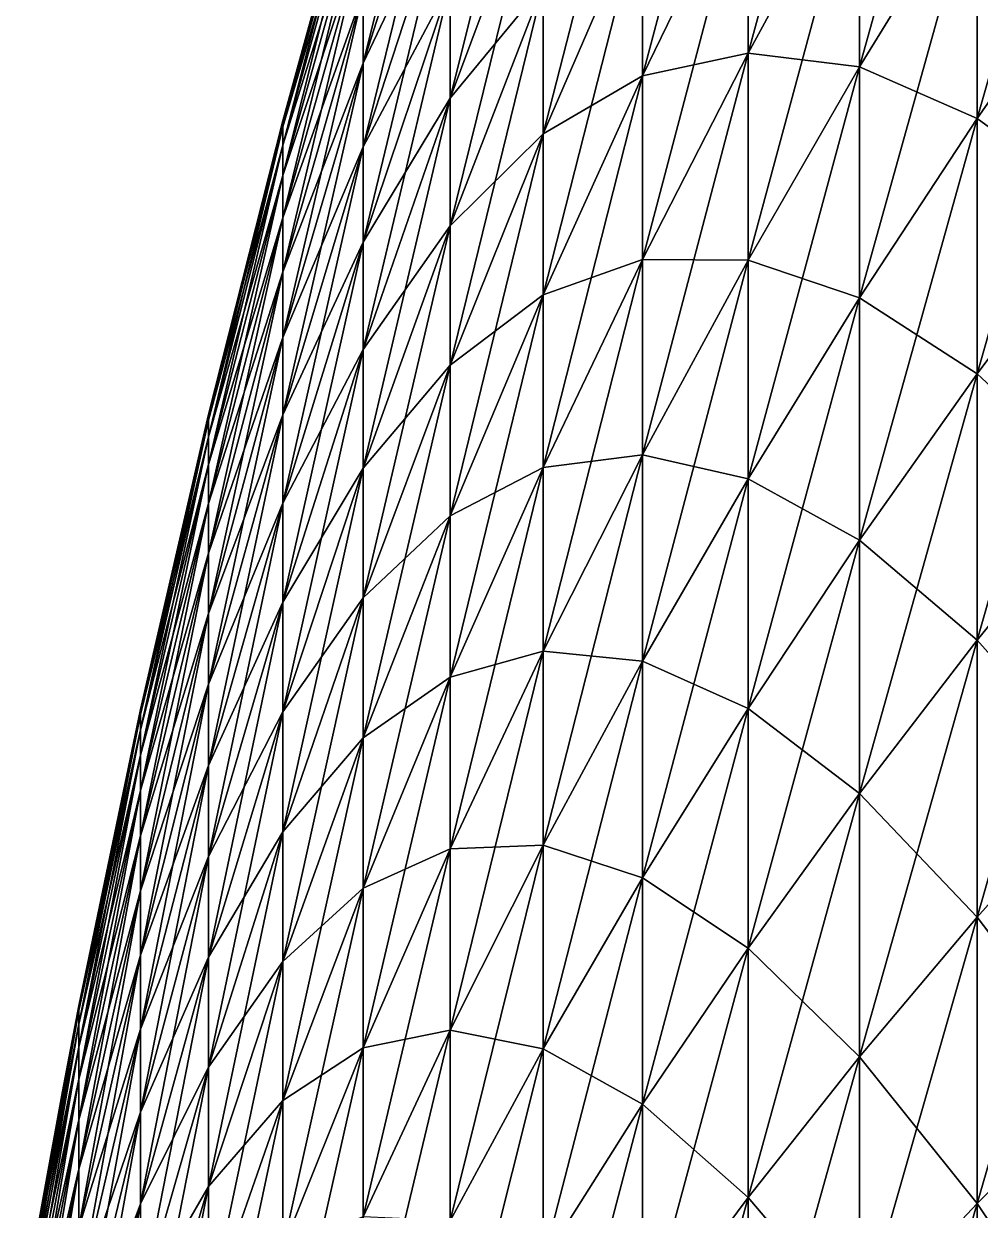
# Model space of a CAD drawing. Header units: inches. Extents: x 0 to 100, y -254 to 254.
# Drawn here: x 5.51 to 30.81, y 66.21 to 97.59 of the extents above; entities that cross this region are included whole.
import ezdxf

# ---------------------------------------------------------------- set-up
doc = ezdxf.new("R2010")
doc.units = ezdxf.units.IN
doc.header["$LTSCALE"] = 125.488919
doc.header["$MEASUREMENT"] = 0
doc.layers.add('1', color=7, linetype='CONTINUOUS')
doc.layers.add('3', color=7, linetype='CONTINUOUS')

msp = doc.modelspace()

# ---------------------------------------------------------------- linework, layer by layer
at = {"layer": '1', "linetype": 'CONTINUOUS'}
for points in [[(14.493, 96.543, -35.139), (14.493, 98.422, -29.466), (16.791, 103.751, -37.762), (14.493, 96.543, -35.139)], [(16.791, 101.38, -43.731), (14.493, 96.543, -35.139), (16.791, 103.751, -37.762), (16.791, 101.38, -43.731)], [(12.361, 95.02), (14.493, 102.738), (14.493, 102.565, -5.974), (12.361, 95.02)], [(12.361, 94.859, -5.525), (12.361, 95.02), (14.493, 102.565, -5.974), (12.361, 94.859, -5.525)], [(14.493, 102.044, -11.927), (12.361, 94.859, -5.525), (14.493, 102.565, -5.974), (14.493, 102.044, -11.927)], [(12.361, 94.377, -11.031), (12.361, 94.859, -5.525), (14.493, 102.044, -11.927), (12.361, 94.377, -11.031)], [(14.493, 101.178, -17.84), (12.361, 94.377, -11.031), (14.493, 102.044, -11.927), (14.493, 101.178, -17.84)], [(16.791, 95.617, -55.205), (16.791, 98.665, -49.552), (19.254, 102.216, -59.015), (16.791, 95.617, -55.205)], [(19.254, 98.612, -64.858), (16.791, 95.617, -55.205), (19.254, 102.216, -59.015), (19.254, 98.612, -64.858)], [(24.67, 96.814, -91.339), (24.67, 101.961, -85.555), (27.62, 102.229, -96.448), (24.67, 96.814, -91.339)], [(27.62, 96.448, -102.229), (24.67, 96.814, -91.339), (27.62, 102.229, -96.448), (27.62, 96.448, -102.229)], [(27.62, 96.448, -102.229), (27.62, 102.229, -96.448), (30.73, 101.512, -107.596), (27.62, 96.448, -102.229)], [(21.88, 96.211, -80.73), (21.88, 100.742, -75), (24.67, 101.961, -85.555), (21.88, 96.211, -80.73)], [(24.67, 96.814, -91.339), (21.88, 96.211, -80.73), (24.67, 101.961, -85.555), (24.67, 96.814, -91.339)], [(14.493, 94.336, -40.693), (14.493, 96.543, -35.139), (16.791, 101.38, -43.731), (14.493, 94.336, -40.693)], [(16.791, 98.665, -49.552), (14.493, 94.336, -40.693), (16.791, 101.38, -43.731), (16.791, 98.665, -49.552)], [(30.73, 95.084, -113.316), (27.62, 96.448, -102.229), (30.73, 101.512, -107.596), (30.73, 95.084, -113.316)], [(30.73, 95.084, -113.316), (30.73, 101.512, -107.596), (33.998, 99.783, -118.917), (30.73, 95.084, -113.316)], [(12.361, 93.576, -16.5), (12.361, 94.377, -11.031), (14.493, 101.178, -17.84), (12.361, 93.576, -16.5)], [(14.493, 99.969, -23.693), (12.361, 93.576, -16.5), (14.493, 101.178, -17.84), (14.493, 99.969, -23.693)], [(19.254, 94.674, -70.482), (19.254, 98.612, -64.858), (21.88, 100.742, -75), (19.254, 94.674, -70.482)], [(21.88, 96.211, -80.73), (19.254, 94.674, -70.482), (21.88, 100.742, -75), (21.88, 96.211, -80.73)], [(12.361, 92.458, -21.913), (12.361, 93.576, -16.5), (14.493, 99.969, -23.693), (12.361, 92.458, -21.913)], [(14.493, 98.422, -29.466), (12.361, 92.458, -21.913), (14.493, 99.969, -23.693), (14.493, 98.422, -29.466)], [(33.998, 92.7, -124.517), (30.73, 95.084, -113.316), (33.998, 99.783, -118.917), (33.998, 92.7, -124.517)], [(14.493, 91.81, -46.109), (14.493, 94.336, -40.693), (16.791, 98.665, -49.552), (14.493, 91.81, -46.109)], [(16.791, 95.617, -55.205), (14.493, 91.81, -46.109), (16.791, 98.665, -49.552), (16.791, 95.617, -55.205)], [(16.791, 92.246, -60.671), (16.791, 95.617, -55.205), (19.254, 98.612, -64.858), (16.791, 92.246, -60.671)], [(19.254, 94.674, -70.482), (16.791, 92.246, -60.671), (19.254, 98.612, -64.858), (19.254, 94.674, -70.482)], [(12.361, 91.028, -27.252), (12.361, 92.458, -21.913), (14.493, 98.422, -29.466), (12.361, 91.028, -27.252)], [(14.493, 96.543, -35.139), (12.361, 91.028, -27.252), (14.493, 98.422, -29.466), (14.493, 96.543, -35.139)], [(21.88, 91.354, -86.188), (21.88, 96.211, -80.73), (24.67, 96.814, -91.339), (21.88, 91.354, -86.188)], [(24.67, 91.339, -96.814), (21.88, 91.354, -86.188), (24.67, 96.814, -91.339), (24.67, 91.339, -96.814)], [(24.67, 91.339, -96.814), (24.67, 96.814, -91.339), (27.62, 96.448, -102.229), (24.67, 91.339, -96.814)], [(12.361, 89.289, -32.499), (12.361, 91.028, -27.252), (14.493, 96.543, -35.139), (12.361, 89.289, -32.499)], [(14.493, 94.336, -40.693), (12.361, 89.289, -32.499), (14.493, 96.543, -35.139), (14.493, 94.336, -40.693)], [(27.62, 90.341, -107.664), (24.67, 91.339, -96.814), (27.62, 96.448, -102.229), (27.62, 90.341, -107.664)], [(27.62, 90.341, -107.664), (27.62, 96.448, -102.229), (30.73, 95.084, -113.316), (27.62, 90.341, -107.664)], [(19.254, 90.416, -75.868), (19.254, 94.674, -70.482), (21.88, 96.211, -80.73), (19.254, 90.416, -75.868)], [(21.88, 91.354, -86.188), (19.254, 90.416, -75.868), (21.88, 96.211, -80.73), (21.88, 91.354, -86.188)], [(14.493, 88.974, -51.369), (14.493, 91.81, -46.109), (16.791, 95.617, -55.205), (14.493, 88.974, -51.369)], [(16.791, 92.246, -60.671), (14.493, 88.974, -51.369), (16.791, 95.617, -55.205), (16.791, 92.246, -60.671)], [(30.73, 88.334, -118.653), (27.62, 90.341, -107.664), (30.73, 95.084, -113.316), (30.73, 88.334, -118.653)], [(30.73, 88.334, -118.653), (30.73, 95.084, -113.316), (33.998, 92.7, -124.517), (30.73, 88.334, -118.653)], [(10.396, 87.257), (12.361, 95.02), (12.361, 94.859, -5.525), (10.396, 87.257)], [(10.396, 87.109, -5.074), (10.396, 87.257), (12.361, 94.859, -5.525), (10.396, 87.109, -5.074)], [(12.361, 94.377, -11.031), (10.396, 87.109, -5.074), (12.361, 94.859, -5.525), (12.361, 94.377, -11.031)], [(16.791, 88.562, -65.932), (16.791, 92.246, -60.671), (19.254, 94.674, -70.482), (16.791, 88.562, -65.932)], [(19.254, 90.416, -75.868), (16.791, 88.562, -65.932), (19.254, 94.674, -70.482), (19.254, 90.416, -75.868)], [(10.396, 86.667, -10.13), (10.396, 87.109, -5.074), (12.361, 94.377, -11.031), (10.396, 86.667, -10.13)], [(12.361, 93.576, -16.5), (10.396, 86.667, -10.13), (12.361, 94.377, -11.031), (12.361, 93.576, -16.5)], [(12.361, 87.249, -37.635), (12.361, 89.289, -32.499), (14.493, 94.336, -40.693), (12.361, 87.249, -37.635)], [(14.493, 91.81, -46.109), (12.361, 87.249, -37.635), (14.493, 94.336, -40.693), (14.493, 91.81, -46.109)], [(10.396, 85.931, -15.152), (10.396, 86.667, -10.13), (12.361, 93.576, -16.5), (10.396, 85.931, -15.152)], [(12.361, 92.458, -21.913), (10.396, 85.931, -15.152), (12.361, 93.576, -16.5), (12.361, 92.458, -21.913)], [(33.998, 85.303, -129.697), (30.73, 88.334, -118.653), (33.998, 92.7, -124.517), (33.998, 85.303, -129.697)], [(10.396, 84.905, -20.123), (10.396, 85.931, -15.152), (12.361, 92.458, -21.913), (10.396, 84.905, -20.123)], [(12.361, 91.028, -27.252), (10.396, 84.905, -20.123), (12.361, 92.458, -21.913), (12.361, 91.028, -27.252)], [(14.493, 85.837, -56.456), (14.493, 88.974, -51.369), (16.791, 92.246, -60.671), (14.493, 85.837, -56.456)], [(16.791, 88.562, -65.932), (14.493, 85.837, -56.456), (16.791, 92.246, -60.671), (16.791, 88.562, -65.932)], [(12.361, 84.913, -42.645), (12.361, 87.249, -37.635), (14.493, 91.81, -46.109), (12.361, 84.913, -42.645)], [(14.493, 88.974, -51.369), (12.361, 84.913, -42.645), (14.493, 91.81, -46.109), (14.493, 88.974, -51.369)], [(19.254, 85.851, -80.996), (19.254, 90.416, -75.868), (21.88, 91.354, -86.188), (19.254, 85.851, -80.996)], [(21.88, 86.188, -91.354), (19.254, 85.851, -80.996), (21.88, 91.354, -86.188), (21.88, 86.188, -91.354)], [(21.88, 86.188, -91.354), (21.88, 91.354, -86.188), (24.67, 91.339, -96.814), (21.88, 86.188, -91.354)], [(24.67, 85.555, -101.961), (21.88, 86.188, -91.354), (24.67, 91.339, -96.814), (24.67, 85.555, -101.961)], [(24.67, 85.555, -101.961), (24.67, 91.339, -96.814), (27.62, 90.341, -107.664), (24.67, 85.555, -101.961)], [(10.396, 83.591, -25.025), (10.396, 84.905, -20.123), (12.361, 91.028, -27.252), (10.396, 83.591, -25.025)], [(12.361, 89.289, -32.499), (10.396, 83.591, -25.025), (12.361, 91.028, -27.252), (12.361, 89.289, -32.499)], [(16.791, 84.579, -70.97), (16.791, 88.562, -65.932), (19.254, 90.416, -75.868), (16.791, 84.579, -70.97)], [(19.254, 85.851, -80.996), (16.791, 84.579, -70.97), (19.254, 90.416, -75.868), (19.254, 85.851, -80.996)], [(27.62, 83.928, -112.734), (24.67, 85.555, -101.961), (27.62, 90.341, -107.664), (27.62, 83.928, -112.734)], [(27.62, 83.928, -112.734), (27.62, 90.341, -107.664), (30.73, 88.334, -118.653), (27.62, 83.928, -112.734)], [(10.396, 81.994, -29.844), (10.396, 83.591, -25.025), (12.361, 89.289, -32.499), (10.396, 81.994, -29.844)], [(12.361, 87.249, -37.635), (10.396, 81.994, -29.844), (12.361, 89.289, -32.499), (12.361, 87.249, -37.635)], [(12.361, 82.289, -47.51), (12.361, 84.913, -42.645), (14.493, 88.974, -51.369), (12.361, 82.289, -47.51)], [(14.493, 85.837, -56.456), (12.361, 82.289, -47.51), (14.493, 88.974, -51.369), (14.493, 85.837, -56.456)], [(14.493, 82.409, -61.351), (14.493, 85.837, -56.456), (16.791, 88.562, -65.932), (14.493, 82.409, -61.351)], [(16.791, 84.579, -70.97), (14.493, 82.409, -61.351), (16.791, 88.562, -65.932), (16.791, 84.579, -70.97)], [(30.73, 81.286, -123.589), (27.62, 83.928, -112.734), (30.73, 88.334, -118.653), (30.73, 81.286, -123.589)], [(30.73, 81.286, -123.589), (30.73, 88.334, -118.653), (33.998, 85.303, -129.697), (30.73, 81.286, -123.589)], [(8.598, 79.453), (10.396, 87.257), (10.396, 87.109, -5.074), (8.598, 79.453)], [(10.396, 80.12, -34.561), (10.396, 81.994, -29.844), (12.361, 87.249, -37.635), (10.396, 80.12, -34.561)], [(12.361, 84.913, -42.645), (10.396, 80.12, -34.561), (12.361, 87.249, -37.635), (12.361, 84.913, -42.645)], [(8.598, 79.319, -4.62), (8.598, 79.453), (10.396, 87.109, -5.074), (8.598, 79.319, -4.62)], [(10.396, 86.667, -10.13), (8.598, 79.319, -4.62), (10.396, 87.109, -5.074), (10.396, 86.667, -10.13)], [(8.598, 78.916, -9.224), (8.598, 79.319, -4.62), (10.396, 86.667, -10.13), (8.598, 78.916, -9.224)], [(10.396, 85.931, -15.152), (8.598, 78.916, -9.224), (10.396, 86.667, -10.13), (10.396, 85.931, -15.152)], [(19.254, 80.996, -85.851), (19.254, 85.851, -80.996), (21.88, 86.188, -91.354), (19.254, 80.996, -85.851)], [(21.88, 80.73, -96.211), (19.254, 80.996, -85.851), (21.88, 86.188, -91.354), (21.88, 80.73, -96.211)], [(21.88, 80.73, -96.211), (21.88, 86.188, -91.354), (24.67, 85.555, -101.961), (21.88, 80.73, -96.211)], [(8.598, 78.246, -13.797), (8.598, 78.916, -9.224), (10.396, 85.931, -15.152), (8.598, 78.246, -13.797)], [(10.396, 84.905, -20.123), (8.598, 78.246, -13.797), (10.396, 85.931, -15.152), (10.396, 84.905, -20.123)], [(12.361, 79.388, -52.214), (12.361, 82.289, -47.51), (14.493, 85.837, -56.456), (12.361, 79.388, -52.214)], [(14.493, 82.409, -61.351), (12.361, 79.388, -52.214), (14.493, 85.837, -56.456), (14.493, 82.409, -61.351)], [(16.791, 80.309, -75.768), (16.791, 84.579, -70.97), (19.254, 85.851, -80.996), (16.791, 80.309, -75.768)], [(19.254, 80.996, -85.851), (16.791, 80.309, -75.768), (19.254, 85.851, -80.996), (19.254, 80.996, -85.851)], [(24.67, 79.482, -106.763), (21.88, 80.73, -96.211), (24.67, 85.555, -101.961), (24.67, 79.482, -106.763)], [(24.67, 79.482, -106.763), (24.67, 85.555, -101.961), (27.62, 83.928, -112.734), (24.67, 79.482, -106.763)], [(33.998, 77.617, -134.437), (30.73, 81.286, -123.589), (33.998, 85.303, -129.697), (33.998, 77.617, -134.437)], [(8.598, 77.311, -18.323), (8.598, 78.246, -13.797), (10.396, 84.905, -20.123), (8.598, 77.311, -18.323)], [(10.396, 83.591, -25.025), (8.598, 77.311, -18.323), (10.396, 84.905, -20.123), (10.396, 83.591, -25.025)], [(10.396, 77.975, -39.161), (10.396, 80.12, -34.561), (12.361, 84.913, -42.645), (10.396, 77.975, -39.161)], [(12.361, 82.289, -47.51), (10.396, 77.975, -39.161), (12.361, 84.913, -42.645), (12.361, 82.289, -47.51)], [(14.493, 78.702, -66.039), (14.493, 82.409, -61.351), (16.791, 84.579, -70.97), (14.493, 78.702, -66.039)], [(16.791, 80.309, -75.768), (14.493, 78.702, -66.039), (16.791, 84.579, -70.97), (16.791, 80.309, -75.768)], [(27.62, 77.231, -117.424), (24.67, 79.482, -106.763), (27.62, 83.928, -112.734), (27.62, 77.231, -117.424)], [(27.62, 77.231, -117.424), (27.62, 83.928, -112.734), (30.73, 81.286, -123.589), (27.62, 77.231, -117.424)], [(8.598, 76.115, -22.787), (8.598, 77.311, -18.323), (10.396, 83.591, -25.025), (8.598, 76.115, -22.787)], [(10.396, 81.994, -29.844), (8.598, 76.115, -22.787), (10.396, 83.591, -25.025), (10.396, 81.994, -29.844)], [(10.396, 75.566, -43.628), (10.396, 77.975, -39.161), (12.361, 82.289, -47.51), (10.396, 75.566, -43.628)], [(12.361, 79.388, -52.214), (10.396, 75.566, -43.628), (12.361, 82.289, -47.51), (12.361, 79.388, -52.214)], [(12.361, 76.217, -56.742), (12.361, 79.388, -52.214), (14.493, 82.409, -61.351), (12.361, 76.217, -56.742)], [(14.493, 78.702, -66.039), (12.361, 76.217, -56.742), (14.493, 82.409, -61.351), (14.493, 78.702, -66.039)], [(8.598, 74.662, -27.175), (8.598, 76.115, -22.787), (10.396, 81.994, -29.844), (8.598, 74.662, -27.175)], [(10.396, 80.12, -34.561), (8.598, 74.662, -27.175), (10.396, 81.994, -29.844), (10.396, 80.12, -34.561)], [(30.73, 73.962, -128.106), (27.62, 77.231, -117.424), (30.73, 81.286, -123.589), (30.73, 73.962, -128.106)], [(30.73, 73.962, -128.106), (30.73, 81.286, -123.589), (33.998, 77.617, -134.437), (30.73, 73.962, -128.106)], [(16.791, 75.768, -80.309), (16.791, 80.309, -75.768), (19.254, 80.996, -85.851), (16.791, 75.768, -80.309)], [(19.254, 75.868, -90.416), (16.791, 75.768, -80.309), (19.254, 80.996, -85.851), (19.254, 75.868, -90.416)], [(19.254, 75.868, -90.416), (19.254, 80.996, -85.851), (21.88, 80.73, -96.211), (19.254, 75.868, -90.416)], [(21.88, 75, -100.742), (19.254, 75.868, -90.416), (21.88, 80.73, -96.211), (21.88, 75, -100.742)], [(21.88, 75, -100.742), (21.88, 80.73, -96.211), (24.67, 79.482, -106.763), (21.88, 75, -100.742)], [(8.598, 72.955, -31.47), (8.598, 74.662, -27.175), (10.396, 80.12, -34.561), (8.598, 72.955, -31.47)], [(10.396, 77.975, -39.161), (8.598, 72.955, -31.47), (10.396, 80.12, -34.561), (10.396, 77.975, -39.161)], [(14.493, 74.729, -70.503), (14.493, 78.702, -66.039), (16.791, 80.309, -75.768), (14.493, 74.729, -70.503)], [(16.791, 75.768, -80.309), (14.493, 74.729, -70.503), (16.791, 80.309, -75.768), (16.791, 75.768, -80.309)], [(6.97, 71.613), (8.598, 79.453), (8.598, 79.319, -4.62), (6.97, 71.613)], [(10.396, 72.902, -47.948), (10.396, 75.566, -43.628), (12.361, 79.388, -52.214), (10.396, 72.902, -47.948)], [(12.361, 76.217, -56.742), (10.396, 72.902, -47.948), (12.361, 79.388, -52.214), (12.361, 76.217, -56.742)], [(24.67, 73.14, -111.204), (21.88, 75, -100.742), (24.67, 79.482, -106.763), (24.67, 73.14, -111.204)], [(24.67, 73.14, -111.204), (24.67, 79.482, -106.763), (27.62, 77.231, -117.424), (24.67, 73.14, -111.204)], [(6.97, 71.491, -4.164), (6.97, 71.613), (8.598, 79.319, -4.62), (6.97, 71.491, -4.164)], [(8.598, 78.916, -9.224), (6.97, 71.491, -4.164), (8.598, 79.319, -4.62), (8.598, 78.916, -9.224)], [(6.97, 71.128, -8.314), (6.97, 71.491, -4.164), (8.598, 78.916, -9.224), (6.97, 71.128, -8.314)], [(8.598, 78.246, -13.797), (6.97, 71.128, -8.314), (8.598, 78.916, -9.224), (8.598, 78.246, -13.797)], [(12.361, 72.789, -61.077), (12.361, 76.217, -56.742), (14.493, 78.702, -66.039), (12.361, 72.789, -61.077)], [(14.493, 74.729, -70.503), (12.361, 72.789, -61.077), (14.493, 78.702, -66.039), (14.493, 74.729, -70.503)], [(6.97, 70.525, -12.435), (6.97, 71.128, -8.314), (8.598, 78.246, -13.797), (6.97, 70.525, -12.435)], [(8.598, 77.311, -18.323), (6.97, 70.525, -12.435), (8.598, 78.246, -13.797), (8.598, 77.311, -18.323)], [(8.598, 71.002, -35.658), (8.598, 72.955, -31.47), (10.396, 77.975, -39.161), (8.598, 71.002, -35.658)], [(10.396, 75.566, -43.628), (8.598, 71.002, -35.658), (10.396, 77.975, -39.161), (10.396, 75.566, -43.628)], [(33.998, 69.669, -138.723), (30.73, 73.962, -128.106), (33.998, 77.617, -134.437), (33.998, 69.669, -138.723)], [(6.97, 69.682, -16.515), (6.97, 70.525, -12.435), (8.598, 77.311, -18.323), (6.97, 69.682, -16.515)], [(8.598, 76.115, -22.787), (6.97, 69.682, -16.515), (8.598, 77.311, -18.323), (8.598, 76.115, -22.787)], [(27.62, 70.272, -121.715), (24.67, 73.14, -111.204), (27.62, 77.231, -117.424), (27.62, 70.272, -121.715)], [(27.62, 70.272, -121.715), (27.62, 77.231, -117.424), (30.73, 73.962, -128.106), (27.62, 70.272, -121.715)], [(6.97, 68.604, -20.539), (6.97, 69.682, -16.515), (8.598, 76.115, -22.787), (6.97, 68.604, -20.539)], [(8.598, 74.662, -27.175), (6.97, 68.604, -20.539), (8.598, 76.115, -22.787), (8.598, 74.662, -27.175)], [(10.396, 69.991, -52.106), (10.396, 72.902, -47.948), (12.361, 76.217, -56.742), (10.396, 69.991, -52.106)], [(12.361, 72.789, -61.077), (10.396, 69.991, -52.106), (12.361, 76.217, -56.742), (12.361, 72.789, -61.077)], [(14.493, 70.503, -74.729), (14.493, 74.729, -70.503), (16.791, 75.768, -80.309), (14.493, 70.503, -74.729)], [(16.791, 70.97, -84.579), (14.493, 70.503, -74.729), (16.791, 75.768, -80.309), (16.791, 70.97, -84.579)], [(16.791, 70.97, -84.579), (16.791, 75.768, -80.309), (19.254, 75.868, -90.416), (16.791, 70.97, -84.579)], [(19.254, 70.482, -94.674), (16.791, 70.97, -84.579), (19.254, 75.868, -90.416), (19.254, 70.482, -94.674)], [(19.254, 70.482, -94.674), (19.254, 75.868, -90.416), (21.88, 75, -100.742), (19.254, 70.482, -94.674)], [(8.598, 68.808, -39.727), (8.598, 71.002, -35.658), (10.396, 75.566, -43.628), (8.598, 68.808, -39.727)], [(10.396, 72.902, -47.948), (8.598, 68.808, -39.727), (10.396, 75.566, -43.628), (10.396, 72.902, -47.948)], [(21.88, 69.015, -104.932), (19.254, 70.482, -94.674), (21.88, 75, -100.742), (21.88, 69.015, -104.932)], [(21.88, 69.015, -104.932), (21.88, 75, -100.742), (24.67, 73.14, -111.204), (21.88, 69.015, -104.932)], [(12.361, 69.115, -65.206), (12.361, 72.789, -61.077), (14.493, 74.729, -70.503), (12.361, 69.115, -65.206)], [(14.493, 70.503, -74.729), (12.361, 69.115, -65.206), (14.493, 74.729, -70.503), (14.493, 70.503, -74.729)], [(6.97, 67.294, -24.493), (6.97, 68.604, -20.539), (8.598, 74.662, -27.175), (6.97, 67.294, -24.493)], [(8.598, 72.955, -31.47), (6.97, 67.294, -24.493), (8.598, 74.662, -27.175), (8.598, 72.955, -31.47)], [(30.73, 66.388, -132.19), (27.62, 70.272, -121.715), (30.73, 73.962, -128.106), (30.73, 66.388, -132.19)], [(30.73, 66.388, -132.19), (30.73, 73.962, -128.106), (33.998, 69.669, -138.723), (30.73, 66.388, -132.19)], [(24.67, 66.55, -115.268), (21.88, 69.015, -104.932), (24.67, 73.14, -111.204), (24.67, 66.55, -115.268)], [(24.67, 66.55, -115.268), (24.67, 73.14, -111.204), (27.62, 70.272, -121.715), (24.67, 66.55, -115.268)], [(6.97, 65.756, -28.364), (6.97, 67.294, -24.493), (8.598, 72.955, -31.47), (6.97, 65.756, -28.364)], [(8.598, 71.002, -35.658), (6.97, 65.756, -28.364), (8.598, 72.955, -31.47), (8.598, 71.002, -35.658)], [(8.598, 66.382, -43.66), (8.598, 68.808, -39.727), (10.396, 72.902, -47.948), (8.598, 66.382, -43.66)], [(10.396, 69.991, -52.106), (8.598, 66.382, -43.66), (10.396, 72.902, -47.948), (10.396, 69.991, -52.106)], [(10.396, 66.842, -56.087), (10.396, 69.991, -52.106), (12.361, 72.789, -61.077), (10.396, 66.842, -56.087)], [(12.361, 69.115, -65.206), (10.396, 66.842, -56.087), (12.361, 72.789, -61.077), (12.361, 69.115, -65.206)], [(6.533, 69.355), (6.97, 71.613), (6.97, 71.491, -4.164), (6.533, 69.355)], [(5.51, 63.739), (6.533, 69.355), (6.97, 71.491, -4.164), (5.51, 63.739)], [(5.51, 63.631, -3.706), (5.51, 63.739), (6.97, 71.491, -4.164), (5.51, 63.631, -3.706)], [(6.97, 71.128, -8.314), (5.51, 63.631, -3.706), (6.97, 71.491, -4.164), (6.97, 71.128, -8.314)], [(5.51, 63.308, -7.4), (5.51, 63.631, -3.706), (6.97, 71.128, -8.314), (5.51, 63.308, -7.4)], [(6.97, 70.525, -12.435), (5.51, 63.308, -7.4), (6.97, 71.128, -8.314), (6.97, 70.525, -12.435)], [(6.97, 63.995, -32.14), (6.97, 65.756, -28.364), (8.598, 71.002, -35.658), (6.97, 63.995, -32.14)], [(8.598, 68.808, -39.727), (6.97, 63.995, -32.14), (8.598, 71.002, -35.658), (8.598, 68.808, -39.727)], [(14.493, 66.039, -78.702), (14.493, 70.503, -74.729), (16.791, 70.97, -84.579), (14.493, 66.039, -78.702)], [(16.791, 65.932, -88.562), (14.493, 66.039, -78.702), (16.791, 70.97, -84.579), (16.791, 65.932, -88.562)], [(16.791, 65.932, -88.562), (16.791, 70.97, -84.579), (19.254, 70.482, -94.674), (16.791, 65.932, -88.562)], [(5.51, 62.771, -11.068), (5.51, 63.308, -7.4), (6.97, 70.525, -12.435), (5.51, 62.771, -11.068)], [(6.97, 69.682, -16.515), (5.51, 62.771, -11.068), (6.97, 70.525, -12.435), (6.97, 69.682, -16.515)], [(12.361, 65.206, -69.115), (12.361, 69.115, -65.206), (14.493, 70.503, -74.729), (12.361, 65.206, -69.115)], [(14.493, 66.039, -78.702), (12.361, 65.206, -69.115), (14.493, 70.503, -74.729), (14.493, 66.039, -78.702)], [(19.254, 64.858, -98.612), (16.791, 65.932, -88.562), (19.254, 70.482, -94.674), (19.254, 64.858, -98.612)], [(19.254, 64.858, -98.612), (19.254, 70.482, -94.674), (21.88, 69.015, -104.932), (19.254, 64.858, -98.612)], [(8.598, 63.731, -47.446), (8.598, 66.382, -43.66), (10.396, 69.991, -52.106), (8.598, 63.731, -47.446)], [(10.396, 66.842, -56.087), (8.598, 63.731, -47.446), (10.396, 69.991, -52.106), (10.396, 66.842, -56.087)], [(27.62, 63.076, -125.596), (24.67, 66.55, -115.268), (27.62, 70.272, -121.715), (27.62, 63.076, -125.596)], [(27.62, 63.076, -125.596), (27.62, 70.272, -121.715), (30.73, 66.388, -132.19), (27.62, 63.076, -125.596)], [(5.51, 62.021, -14.699), (5.51, 62.771, -11.068), (6.97, 69.682, -16.515), (5.51, 62.021, -14.699)], [(6.97, 68.604, -20.539), (5.51, 62.021, -14.699), (6.97, 69.682, -16.515), (6.97, 68.604, -20.539)], [(33.998, 61.485, -142.539), (30.73, 66.388, -132.19), (33.998, 69.669, -138.723), (33.998, 61.485, -142.539)], [(10.396, 63.468, -59.879), (10.396, 66.842, -56.087), (12.361, 69.115, -65.206), (10.396, 63.468, -59.879)], [(12.361, 65.206, -69.115), (10.396, 63.468, -59.879), (12.361, 69.115, -65.206), (12.361, 65.206, -69.115)], [(6.97, 62.018, -35.806), (6.97, 63.995, -32.14), (8.598, 68.808, -39.727), (6.97, 62.018, -35.806)], [(8.598, 66.382, -43.66), (6.97, 62.018, -35.806), (8.598, 68.808, -39.727), (8.598, 66.382, -43.66)], [(21.88, 62.797, -108.768), (19.254, 64.858, -98.612), (21.88, 69.015, -104.932), (21.88, 62.797, -108.768)], [(21.88, 62.797, -108.768), (21.88, 69.015, -104.932), (24.67, 66.55, -115.268), (21.88, 62.797, -108.768)], [(5.51, 61.061, -18.281), (5.51, 62.021, -14.699), (6.97, 68.604, -20.539), (5.51, 61.061, -18.281)], [(6.97, 67.294, -24.493), (5.51, 61.061, -18.281), (6.97, 68.604, -20.539), (6.97, 67.294, -24.493)], [(5.51, 59.895, -21.8), (5.51, 61.061, -18.281), (6.97, 67.294, -24.493), (5.51, 59.895, -21.8)], [(6.97, 65.756, -28.364), (5.51, 59.895, -21.8), (6.97, 67.294, -24.493), (6.97, 65.756, -28.364)], [(8.598, 60.865, -51.071), (8.598, 63.731, -47.446), (10.396, 66.842, -56.087), (8.598, 60.865, -51.071)], [(10.396, 63.468, -59.879), (8.598, 60.865, -51.071), (10.396, 66.842, -56.087), (10.396, 63.468, -59.879)], [(24.67, 59.735, -118.943), (21.88, 62.797, -108.768), (24.67, 66.55, -115.268), (24.67, 59.735, -118.943)], [(24.67, 59.735, -118.943), (24.67, 66.55, -115.268), (27.62, 63.076, -125.596), (24.67, 59.735, -118.943)], [(6.97, 59.831, -39.352), (6.97, 62.018, -35.806), (8.598, 66.382, -43.66), (6.97, 59.831, -39.352)], [(8.598, 63.731, -47.446), (6.97, 59.831, -39.352), (8.598, 66.382, -43.66), (8.598, 63.731, -47.446)], [(30.73, 58.59, -135.826), (27.62, 63.076, -125.596), (30.73, 66.388, -132.19), (30.73, 58.59, -135.826)], [(30.73, 58.59, -135.826), (30.73, 66.388, -132.19), (33.998, 61.485, -142.539), (30.73, 58.59, -135.826)]]:
    msp.add_3dface(points, dxfattribs=at)
at = {"layer": '3', "linetype": 'CONTINUOUS'}
for points in [[(24.67, 101.961, 85.555), (24.67, 96.814, 91.339), (27.62, 107.664, 90.341), (24.67, 101.961, 85.555)], [(27.62, 107.664, 90.341), (24.67, 96.814, 91.339), (27.62, 102.229, 96.448), (27.62, 107.664, 90.341)], [(27.62, 102.229, 96.448), (27.62, 96.448, 102.229), (30.73, 107.596, 101.512), (27.62, 102.229, 96.448)], [(30.73, 107.596, 101.512), (27.62, 96.448, 102.229), (30.73, 101.512, 107.596), (30.73, 107.596, 101.512)], [(21.88, 100.742, 75), (21.88, 96.211, 80.73), (24.67, 106.763, 79.482), (21.88, 100.742, 75)], [(24.67, 106.763, 79.482), (21.88, 96.211, 80.73), (24.67, 101.961, 85.555), (24.67, 106.763, 79.482)], [(30.73, 101.512, 107.596), (30.73, 95.084, 113.316), (33.998, 106.528, 112.914), (30.73, 101.512, 107.596)], [(33.998, 106.528, 112.914), (30.73, 95.084, 113.316), (33.998, 99.783, 118.917), (33.998, 106.528, 112.914)], [(14.493, 98.422, 29.466), (14.493, 96.543, 35.139), (16.791, 105.771, 31.666), (14.493, 98.422, 29.466)], [(16.791, 105.771, 31.666), (14.493, 96.543, 35.139), (16.791, 103.751, 37.762), (16.791, 105.771, 31.666)], [(16.791, 98.665, 49.552), (16.791, 95.617, 55.205), (19.254, 105.475, 52.971), (16.791, 98.665, 49.552)], [(19.254, 105.475, 52.971), (16.791, 95.617, 55.205), (19.254, 102.216, 59.015), (19.254, 105.475, 52.971)], [(19.254, 98.612, 64.858), (19.254, 94.674, 70.482), (21.88, 104.932, 69.015), (19.254, 98.612, 64.858)], [(21.88, 104.932, 69.015), (19.254, 94.674, 70.482), (21.88, 100.742, 75), (21.88, 104.932, 69.015)], [(14.493, 96.543, 35.139), (14.493, 94.336, 40.693), (16.791, 103.751, 37.762), (14.493, 96.543, 35.139)], [(16.791, 103.751, 37.762), (14.493, 94.336, 40.693), (16.791, 101.38, 43.731), (16.791, 103.751, 37.762)], [(12.361, 95.02), (12.361, 94.859, 5.525), (14.493, 102.738), (12.361, 95.02)], [(14.493, 102.738), (12.361, 94.859, 5.525), (14.493, 102.565, 5.974), (14.493, 102.738)], [(12.361, 94.859, 5.525), (12.361, 94.377, 11.031), (14.493, 102.565, 5.974), (12.361, 94.859, 5.525)], [(14.493, 102.565, 5.974), (12.361, 94.377, 11.031), (14.493, 102.044, 11.927), (14.493, 102.565, 5.974)], [(12.361, 94.377, 11.031), (12.361, 93.576, 16.5), (14.493, 102.044, 11.927), (12.361, 94.377, 11.031)], [(14.493, 102.044, 11.927), (12.361, 93.576, 16.5), (14.493, 101.178, 17.84), (14.493, 102.044, 11.927)], [(16.791, 95.617, 55.205), (16.791, 92.246, 60.671), (19.254, 102.216, 59.015), (16.791, 95.617, 55.205)], [(19.254, 102.216, 59.015), (16.791, 92.246, 60.671), (19.254, 98.612, 64.858), (19.254, 102.216, 59.015)], [(24.67, 96.814, 91.339), (24.67, 91.339, 96.814), (27.62, 102.229, 96.448), (24.67, 96.814, 91.339)], [(27.62, 102.229, 96.448), (24.67, 91.339, 96.814), (27.62, 96.448, 102.229), (27.62, 102.229, 96.448)], [(21.88, 96.211, 80.73), (21.88, 91.354, 86.188), (24.67, 101.961, 85.555), (21.88, 96.211, 80.73)], [(24.67, 101.961, 85.555), (21.88, 91.354, 86.188), (24.67, 96.814, 91.339), (24.67, 101.961, 85.555)], [(14.493, 94.336, 40.693), (14.493, 91.81, 46.109), (16.791, 101.38, 43.731), (14.493, 94.336, 40.693)], [(16.791, 101.38, 43.731), (14.493, 91.81, 46.109), (16.791, 98.665, 49.552), (16.791, 101.38, 43.731)], [(27.62, 96.448, 102.229), (27.62, 90.341, 107.664), (30.73, 101.512, 107.596), (27.62, 96.448, 102.229)], [(30.73, 101.512, 107.596), (27.62, 90.341, 107.664), (30.73, 95.084, 113.316), (30.73, 101.512, 107.596)], [(12.361, 93.576, 16.5), (12.361, 92.458, 21.913), (14.493, 101.178, 17.84), (12.361, 93.576, 16.5)], [(14.493, 101.178, 17.84), (12.361, 92.458, 21.913), (14.493, 99.969, 23.693), (14.493, 101.178, 17.84)], [(19.254, 94.674, 70.482), (19.254, 90.416, 75.868), (21.88, 100.742, 75), (19.254, 94.674, 70.482)], [(21.88, 100.742, 75), (19.254, 90.416, 75.868), (21.88, 96.211, 80.73), (21.88, 100.742, 75)], [(12.361, 92.458, 21.913), (12.361, 91.028, 27.252), (14.493, 99.969, 23.693), (12.361, 92.458, 21.913)], [(14.493, 99.969, 23.693), (12.361, 91.028, 27.252), (14.493, 98.422, 29.466), (14.493, 99.969, 23.693)], [(30.73, 95.084, 113.316), (30.73, 88.334, 118.653), (33.998, 99.783, 118.917), (30.73, 95.084, 113.316)], [(33.998, 99.783, 118.917), (30.73, 88.334, 118.653), (33.998, 92.7, 124.517), (33.998, 99.783, 118.917)], [(14.493, 91.81, 46.109), (14.493, 88.974, 51.369), (16.791, 98.665, 49.552), (14.493, 91.81, 46.109)], [(16.791, 98.665, 49.552), (14.493, 88.974, 51.369), (16.791, 95.617, 55.205), (16.791, 98.665, 49.552)], [(16.791, 92.246, 60.671), (16.791, 88.562, 65.932), (19.254, 98.612, 64.858), (16.791, 92.246, 60.671)], [(19.254, 98.612, 64.858), (16.791, 88.562, 65.932), (19.254, 94.674, 70.482), (19.254, 98.612, 64.858)], [(12.361, 91.028, 27.252), (12.361, 89.289, 32.499), (14.493, 98.422, 29.466), (12.361, 91.028, 27.252)], [(14.493, 98.422, 29.466), (12.361, 89.289, 32.499), (14.493, 96.543, 35.139), (14.493, 98.422, 29.466)], [(21.88, 91.354, 86.188), (21.88, 86.188, 91.354), (24.67, 96.814, 91.339), (21.88, 91.354, 86.188)], [(24.67, 96.814, 91.339), (21.88, 86.188, 91.354), (24.67, 91.339, 96.814), (24.67, 96.814, 91.339)], [(12.361, 89.289, 32.499), (12.361, 87.249, 37.635), (14.493, 96.543, 35.139), (12.361, 89.289, 32.499)], [(14.493, 96.543, 35.139), (12.361, 87.249, 37.635), (14.493, 94.336, 40.693), (14.493, 96.543, 35.139)], [(24.67, 91.339, 96.814), (24.67, 85.555, 101.961), (27.62, 96.448, 102.229), (24.67, 91.339, 96.814)], [(27.62, 96.448, 102.229), (24.67, 85.555, 101.961), (27.62, 90.341, 107.664), (27.62, 96.448, 102.229)], [(19.254, 90.416, 75.868), (19.254, 85.851, 80.996), (21.88, 96.211, 80.73), (19.254, 90.416, 75.868)], [(21.88, 96.211, 80.73), (19.254, 85.851, 80.996), (21.88, 91.354, 86.188), (21.88, 96.211, 80.73)], [(14.493, 88.974, 51.369), (14.493, 85.837, 56.456), (16.791, 95.617, 55.205), (14.493, 88.974, 51.369)], [(16.791, 95.617, 55.205), (14.493, 85.837, 56.456), (16.791, 92.246, 60.671), (16.791, 95.617, 55.205)], [(27.62, 90.341, 107.664), (27.62, 83.928, 112.734), (30.73, 95.084, 113.316), (27.62, 90.341, 107.664)], [(30.73, 95.084, 113.316), (27.62, 83.928, 112.734), (30.73, 88.334, 118.653), (30.73, 95.084, 113.316)], [(10.396, 87.257), (10.396, 87.109, 5.074), (12.361, 95.02), (10.396, 87.257)], [(12.361, 95.02), (10.396, 87.109, 5.074), (12.361, 94.859, 5.525), (12.361, 95.02)], [(10.396, 87.109, 5.074), (10.396, 86.667, 10.13), (12.361, 94.859, 5.525), (10.396, 87.109, 5.074)], [(12.361, 94.859, 5.525), (10.396, 86.667, 10.13), (12.361, 94.377, 11.031), (12.361, 94.859, 5.525)], [(16.791, 88.562, 65.932), (16.791, 84.579, 70.97), (19.254, 94.674, 70.482), (16.791, 88.562, 65.932)], [(19.254, 94.674, 70.482), (16.791, 84.579, 70.97), (19.254, 90.416, 75.868), (19.254, 94.674, 70.482)], [(10.396, 86.667, 10.13), (10.396, 85.931, 15.152), (12.361, 94.377, 11.031), (10.396, 86.667, 10.13)], [(12.361, 94.377, 11.031), (10.396, 85.931, 15.152), (12.361, 93.576, 16.5), (12.361, 94.377, 11.031)], [(12.361, 87.249, 37.635), (12.361, 84.913, 42.645), (14.493, 94.336, 40.693), (12.361, 87.249, 37.635)], [(14.493, 94.336, 40.693), (12.361, 84.913, 42.645), (14.493, 91.81, 46.109), (14.493, 94.336, 40.693)], [(10.396, 85.931, 15.152), (10.396, 84.905, 20.123), (12.361, 93.576, 16.5), (10.396, 85.931, 15.152)], [(12.361, 93.576, 16.5), (10.396, 84.905, 20.123), (12.361, 92.458, 21.913), (12.361, 93.576, 16.5)], [(30.73, 88.334, 118.653), (30.73, 81.286, 123.589), (33.998, 92.7, 124.517), (30.73, 88.334, 118.653)], [(33.998, 92.7, 124.517), (30.73, 81.286, 123.589), (33.998, 85.303, 129.697), (33.998, 92.7, 124.517)], [(10.396, 84.905, 20.123), (10.396, 83.591, 25.025), (12.361, 92.458, 21.913), (10.396, 84.905, 20.123)], [(12.361, 92.458, 21.913), (10.396, 83.591, 25.025), (12.361, 91.028, 27.252), (12.361, 92.458, 21.913)], [(14.493, 85.837, 56.456), (14.493, 82.409, 61.351), (16.791, 92.246, 60.671), (14.493, 85.837, 56.456)], [(16.791, 92.246, 60.671), (14.493, 82.409, 61.351), (16.791, 88.562, 65.932), (16.791, 92.246, 60.671)], [(12.361, 84.913, 42.645), (12.361, 82.289, 47.51), (14.493, 91.81, 46.109), (12.361, 84.913, 42.645)], [(14.493, 91.81, 46.109), (12.361, 82.289, 47.51), (14.493, 88.974, 51.369), (14.493, 91.81, 46.109)], [(19.254, 85.851, 80.996), (19.254, 80.996, 85.851), (21.88, 91.354, 86.188), (19.254, 85.851, 80.996)], [(21.88, 91.354, 86.188), (19.254, 80.996, 85.851), (21.88, 86.188, 91.354), (21.88, 91.354, 86.188)], [(21.88, 86.188, 91.354), (21.88, 80.73, 96.211), (24.67, 91.339, 96.814), (21.88, 86.188, 91.354)], [(24.67, 91.339, 96.814), (21.88, 80.73, 96.211), (24.67, 85.555, 101.961), (24.67, 91.339, 96.814)], [(10.396, 83.591, 25.025), (10.396, 81.994, 29.844), (12.361, 91.028, 27.252), (10.396, 83.591, 25.025)], [(12.361, 91.028, 27.252), (10.396, 81.994, 29.844), (12.361, 89.289, 32.499), (12.361, 91.028, 27.252)], [(16.791, 84.579, 70.97), (16.791, 80.309, 75.768), (19.254, 90.416, 75.868), (16.791, 84.579, 70.97)], [(19.254, 90.416, 75.868), (16.791, 80.309, 75.768), (19.254, 85.851, 80.996), (19.254, 90.416, 75.868)], [(24.67, 85.555, 101.961), (24.67, 79.482, 106.763), (27.62, 90.341, 107.664), (24.67, 85.555, 101.961)], [(27.62, 90.341, 107.664), (24.67, 79.482, 106.763), (27.62, 83.928, 112.734), (27.62, 90.341, 107.664)], [(10.396, 81.994, 29.844), (10.396, 80.12, 34.561), (12.361, 89.289, 32.499), (10.396, 81.994, 29.844)], [(12.361, 89.289, 32.499), (10.396, 80.12, 34.561), (12.361, 87.249, 37.635), (12.361, 89.289, 32.499)], [(12.361, 82.289, 47.51), (12.361, 79.388, 52.214), (14.493, 88.974, 51.369), (12.361, 82.289, 47.51)], [(14.493, 88.974, 51.369), (12.361, 79.388, 52.214), (14.493, 85.837, 56.456), (14.493, 88.974, 51.369)], [(14.493, 82.409, 61.351), (14.493, 78.702, 66.039), (16.791, 88.562, 65.932), (14.493, 82.409, 61.351)], [(16.791, 88.562, 65.932), (14.493, 78.702, 66.039), (16.791, 84.579, 70.97), (16.791, 88.562, 65.932)], [(27.62, 83.928, 112.734), (27.62, 77.231, 117.424), (30.73, 88.334, 118.653), (27.62, 83.928, 112.734)], [(30.73, 88.334, 118.653), (27.62, 77.231, 117.424), (30.73, 81.286, 123.589), (30.73, 88.334, 118.653)], [(8.598, 79.453), (8.598, 79.319, 4.62), (10.396, 87.257), (8.598, 79.453)], [(10.396, 87.257), (8.598, 79.319, 4.62), (10.396, 87.109, 5.074), (10.396, 87.257)], [(10.396, 80.12, 34.561), (10.396, 77.975, 39.161), (12.361, 87.249, 37.635), (10.396, 80.12, 34.561)], [(12.361, 87.249, 37.635), (10.396, 77.975, 39.161), (12.361, 84.913, 42.645), (12.361, 87.249, 37.635)], [(8.598, 79.319, 4.62), (8.598, 78.916, 9.224), (10.396, 87.109, 5.074), (8.598, 79.319, 4.62)], [(10.396, 87.109, 5.074), (8.598, 78.916, 9.224), (10.396, 86.667, 10.13), (10.396, 87.109, 5.074)], [(8.598, 78.916, 9.224), (8.598, 78.246, 13.797), (10.396, 86.667, 10.13), (8.598, 78.916, 9.224)], [(10.396, 86.667, 10.13), (8.598, 78.246, 13.797), (10.396, 85.931, 15.152), (10.396, 86.667, 10.13)], [(19.254, 80.996, 85.851), (19.254, 75.868, 90.416), (21.88, 86.188, 91.354), (19.254, 80.996, 85.851)], [(21.88, 86.188, 91.354), (19.254, 75.868, 90.416), (21.88, 80.73, 96.211), (21.88, 86.188, 91.354)], [(8.598, 78.246, 13.797), (8.598, 77.311, 18.323), (10.396, 85.931, 15.152), (8.598, 78.246, 13.797)], [(10.396, 85.931, 15.152), (8.598, 77.311, 18.323), (10.396, 84.905, 20.123), (10.396, 85.931, 15.152)], [(12.361, 79.388, 52.214), (12.361, 76.217, 56.742), (14.493, 85.837, 56.456), (12.361, 79.388, 52.214)], [(14.493, 85.837, 56.456), (12.361, 76.217, 56.742), (14.493, 82.409, 61.351), (14.493, 85.837, 56.456)], [(16.791, 80.309, 75.768), (16.791, 75.768, 80.309), (19.254, 85.851, 80.996), (16.791, 80.309, 75.768)], [(19.254, 85.851, 80.996), (16.791, 75.768, 80.309), (19.254, 80.996, 85.851), (19.254, 85.851, 80.996)], [(21.88, 80.73, 96.211), (21.88, 75, 100.742), (24.67, 85.555, 101.961), (21.88, 80.73, 96.211)], [(24.67, 85.555, 101.961), (21.88, 75, 100.742), (24.67, 79.482, 106.763), (24.67, 85.555, 101.961)], [(30.73, 81.286, 123.589), (30.73, 73.962, 128.106), (33.998, 85.303, 129.697), (30.73, 81.286, 123.589)], [(33.998, 85.303, 129.697), (30.73, 73.962, 128.106), (33.998, 77.617, 134.437), (33.998, 85.303, 129.697)], [(8.598, 77.311, 18.323), (8.598, 76.115, 22.787), (10.396, 84.905, 20.123), (8.598, 77.311, 18.323)], [(10.396, 84.905, 20.123), (8.598, 76.115, 22.787), (10.396, 83.591, 25.025), (10.396, 84.905, 20.123)], [(10.396, 77.975, 39.161), (10.396, 75.566, 43.628), (12.361, 84.913, 42.645), (10.396, 77.975, 39.161)], [(12.361, 84.913, 42.645), (10.396, 75.566, 43.628), (12.361, 82.289, 47.51), (12.361, 84.913, 42.645)], [(14.493, 78.702, 66.039), (14.493, 74.729, 70.503), (16.791, 84.579, 70.97), (14.493, 78.702, 66.039)], [(16.791, 84.579, 70.97), (14.493, 74.729, 70.503), (16.791, 80.309, 75.768), (16.791, 84.579, 70.97)], [(24.67, 79.482, 106.763), (24.67, 73.14, 111.204), (27.62, 83.928, 112.734), (24.67, 79.482, 106.763)], [(27.62, 83.928, 112.734), (24.67, 73.14, 111.204), (27.62, 77.231, 117.424), (27.62, 83.928, 112.734)], [(8.598, 76.115, 22.787), (8.598, 74.662, 27.175), (10.396, 83.591, 25.025), (8.598, 76.115, 22.787)], [(10.396, 83.591, 25.025), (8.598, 74.662, 27.175), (10.396, 81.994, 29.844), (10.396, 83.591, 25.025)], [(10.396, 75.566, 43.628), (10.396, 72.902, 47.948), (12.361, 82.289, 47.51), (10.396, 75.566, 43.628)], [(12.361, 82.289, 47.51), (10.396, 72.902, 47.948), (12.361, 79.388, 52.214), (12.361, 82.289, 47.51)], [(12.361, 76.217, 56.742), (12.361, 72.789, 61.077), (14.493, 82.409, 61.351), (12.361, 76.217, 56.742)], [(14.493, 82.409, 61.351), (12.361, 72.789, 61.077), (14.493, 78.702, 66.039), (14.493, 82.409, 61.351)], [(8.598, 74.662, 27.175), (8.598, 72.955, 31.47), (10.396, 81.994, 29.844), (8.598, 74.662, 27.175)], [(10.396, 81.994, 29.844), (8.598, 72.955, 31.47), (10.396, 80.12, 34.561), (10.396, 81.994, 29.844)], [(27.62, 77.231, 117.424), (27.62, 70.272, 121.715), (30.73, 81.286, 123.589), (27.62, 77.231, 117.424)], [(30.73, 81.286, 123.589), (27.62, 70.272, 121.715), (30.73, 73.962, 128.106), (30.73, 81.286, 123.589)], [(16.791, 75.768, 80.309), (16.791, 70.97, 84.579), (19.254, 80.996, 85.851), (16.791, 75.768, 80.309)], [(19.254, 80.996, 85.851), (16.791, 70.97, 84.579), (19.254, 75.868, 90.416), (19.254, 80.996, 85.851)], [(19.254, 75.868, 90.416), (19.254, 70.482, 94.674), (21.88, 80.73, 96.211), (19.254, 75.868, 90.416)], [(21.88, 80.73, 96.211), (19.254, 70.482, 94.674), (21.88, 75, 100.742), (21.88, 80.73, 96.211)], [(8.598, 72.955, 31.47), (8.598, 71.002, 35.658), (10.396, 80.12, 34.561), (8.598, 72.955, 31.47)], [(10.396, 80.12, 34.561), (8.598, 71.002, 35.658), (10.396, 77.975, 39.161), (10.396, 80.12, 34.561)], [(14.493, 74.729, 70.503), (14.493, 70.503, 74.729), (16.791, 80.309, 75.768), (14.493, 74.729, 70.503)], [(16.791, 80.309, 75.768), (14.493, 70.503, 74.729), (16.791, 75.768, 80.309), (16.791, 80.309, 75.768)], [(6.97, 71.613), (6.97, 71.491, 4.164), (8.598, 79.453), (6.97, 71.613)], [(8.598, 79.453), (6.97, 71.491, 4.164), (8.598, 79.319, 4.62), (8.598, 79.453)], [(10.396, 72.902, 47.948), (10.396, 69.991, 52.106), (12.361, 79.388, 52.214), (10.396, 72.902, 47.948)], [(12.361, 79.388, 52.214), (10.396, 69.991, 52.106), (12.361, 76.217, 56.742), (12.361, 79.388, 52.214)], [(21.88, 75, 100.742), (21.88, 69.015, 104.932), (24.67, 79.482, 106.763), (21.88, 75, 100.742)], [(24.67, 79.482, 106.763), (21.88, 69.015, 104.932), (24.67, 73.14, 111.204), (24.67, 79.482, 106.763)], [(6.97, 71.491, 4.164), (6.97, 71.128, 8.314), (8.598, 79.319, 4.62), (6.97, 71.491, 4.164)], [(8.598, 79.319, 4.62), (6.97, 71.128, 8.314), (8.598, 78.916, 9.224), (8.598, 79.319, 4.62)], [(6.97, 71.128, 8.314), (6.97, 70.525, 12.435), (8.598, 78.916, 9.224), (6.97, 71.128, 8.314)], [(8.598, 78.916, 9.224), (6.97, 70.525, 12.435), (8.598, 78.246, 13.797), (8.598, 78.916, 9.224)], [(12.361, 72.789, 61.077), (12.361, 69.115, 65.206), (14.493, 78.702, 66.039), (12.361, 72.789, 61.077)], [(14.493, 78.702, 66.039), (12.361, 69.115, 65.206), (14.493, 74.729, 70.503), (14.493, 78.702, 66.039)], [(6.97, 70.525, 12.435), (6.97, 69.682, 16.515), (8.598, 78.246, 13.797), (6.97, 70.525, 12.435)], [(8.598, 78.246, 13.797), (6.97, 69.682, 16.515), (8.598, 77.311, 18.323), (8.598, 78.246, 13.797)], [(8.598, 71.002, 35.658), (8.598, 68.808, 39.727), (10.396, 77.975, 39.161), (8.598, 71.002, 35.658)], [(10.396, 77.975, 39.161), (8.598, 68.808, 39.727), (10.396, 75.566, 43.628), (10.396, 77.975, 39.161)], [(30.73, 73.962, 128.106), (30.73, 66.388, 132.19), (33.998, 77.617, 134.437), (30.73, 73.962, 128.106)], [(33.998, 77.617, 134.437), (30.73, 66.388, 132.19), (33.998, 69.669, 138.723), (33.998, 77.617, 134.437)], [(6.97, 69.682, 16.515), (6.97, 68.604, 20.539), (8.598, 77.311, 18.323), (6.97, 69.682, 16.515)], [(8.598, 77.311, 18.323), (6.97, 68.604, 20.539), (8.598, 76.115, 22.787), (8.598, 77.311, 18.323)], [(24.67, 73.14, 111.204), (24.67, 66.55, 115.268), (27.62, 77.231, 117.424), (24.67, 73.14, 111.204)], [(27.62, 77.231, 117.424), (24.67, 66.55, 115.268), (27.62, 70.272, 121.715), (27.62, 77.231, 117.424)], [(6.97, 68.604, 20.539), (6.97, 67.294, 24.493), (8.598, 76.115, 22.787), (6.97, 68.604, 20.539)], [(8.598, 76.115, 22.787), (6.97, 67.294, 24.493), (8.598, 74.662, 27.175), (8.598, 76.115, 22.787)], [(10.396, 69.991, 52.106), (10.396, 66.842, 56.087), (12.361, 76.217, 56.742), (10.396, 69.991, 52.106)], [(12.361, 76.217, 56.742), (10.396, 66.842, 56.087), (12.361, 72.789, 61.077), (12.361, 76.217, 56.742)], [(14.493, 70.503, 74.729), (14.493, 66.039, 78.702), (16.791, 75.768, 80.309), (14.493, 70.503, 74.729)], [(16.791, 75.768, 80.309), (14.493, 66.039, 78.702), (16.791, 70.97, 84.579), (16.791, 75.768, 80.309)], [(16.791, 70.97, 84.579), (16.791, 65.932, 88.562), (19.254, 75.868, 90.416), (16.791, 70.97, 84.579)], [(19.254, 75.868, 90.416), (16.791, 65.932, 88.562), (19.254, 70.482, 94.674), (19.254, 75.868, 90.416)], [(8.598, 68.808, 39.727), (8.598, 66.382, 43.66), (10.396, 75.566, 43.628), (8.598, 68.808, 39.727)], [(10.396, 75.566, 43.628), (8.598, 66.382, 43.66), (10.396, 72.902, 47.948), (10.396, 75.566, 43.628)], [(19.254, 70.482, 94.674), (19.254, 64.858, 98.612), (21.88, 75, 100.742), (19.254, 70.482, 94.674)], [(21.88, 75, 100.742), (19.254, 64.858, 98.612), (21.88, 69.015, 104.932), (21.88, 75, 100.742)], [(12.361, 69.115, 65.206), (12.361, 65.206, 69.115), (14.493, 74.729, 70.503), (12.361, 69.115, 65.206)], [(14.493, 74.729, 70.503), (12.361, 65.206, 69.115), (14.493, 70.503, 74.729), (14.493, 74.729, 70.503)], [(6.97, 67.294, 24.493), (6.97, 65.756, 28.364), (8.598, 74.662, 27.175), (6.97, 67.294, 24.493)], [(8.598, 74.662, 27.175), (6.97, 65.756, 28.364), (8.598, 72.955, 31.47), (8.598, 74.662, 27.175)], [(27.62, 70.272, 121.715), (27.62, 63.076, 125.596), (30.73, 73.962, 128.106), (27.62, 70.272, 121.715)], [(30.73, 73.962, 128.106), (27.62, 63.076, 125.596), (30.73, 66.388, 132.19), (30.73, 73.962, 128.106)], [(21.88, 69.015, 104.932), (21.88, 62.797, 108.768), (24.67, 73.14, 111.204), (21.88, 69.015, 104.932)], [(24.67, 73.14, 111.204), (21.88, 62.797, 108.768), (24.67, 66.55, 115.268), (24.67, 73.14, 111.204)], [(6.97, 65.756, 28.364), (6.97, 63.995, 32.14), (8.598, 72.955, 31.47), (6.97, 65.756, 28.364)], [(8.598, 72.955, 31.47), (6.97, 63.995, 32.14), (8.598, 71.002, 35.658), (8.598, 72.955, 31.47)], [(8.598, 66.382, 43.66), (8.598, 63.731, 47.446), (10.396, 72.902, 47.948), (8.598, 66.382, 43.66)], [(10.396, 72.902, 47.948), (8.598, 63.731, 47.446), (10.396, 69.991, 52.106), (10.396, 72.902, 47.948)], [(10.396, 66.842, 56.087), (10.396, 63.468, 59.879), (12.361, 72.789, 61.077), (10.396, 66.842, 56.087)], [(12.361, 72.789, 61.077), (10.396, 63.468, 59.879), (12.361, 69.115, 65.206), (12.361, 72.789, 61.077)], [(6.533, 69.355), (5.51, 63.631, 3.706), (6.97, 71.613), (6.533, 69.355)], [(6.97, 71.613), (5.51, 63.631, 3.706), (6.97, 71.491, 4.164), (6.97, 71.613)], [(5.51, 63.631, 3.706), (5.51, 63.308, 7.4), (6.97, 71.491, 4.164), (5.51, 63.631, 3.706)], [(6.97, 71.491, 4.164), (5.51, 63.308, 7.4), (6.97, 71.128, 8.314), (6.97, 71.491, 4.164)], [(5.51, 63.308, 7.4), (5.51, 62.771, 11.068), (6.97, 71.128, 8.314), (5.51, 63.308, 7.4)], [(6.97, 71.128, 8.314), (5.51, 62.771, 11.068), (6.97, 70.525, 12.435), (6.97, 71.128, 8.314)], [(6.97, 63.995, 32.14), (6.97, 62.018, 35.806), (8.598, 71.002, 35.658), (6.97, 63.995, 32.14)], [(8.598, 71.002, 35.658), (6.97, 62.018, 35.806), (8.598, 68.808, 39.727), (8.598, 71.002, 35.658)], [(14.493, 66.039, 78.702), (14.493, 61.351, 82.409), (16.791, 70.97, 84.579), (14.493, 66.039, 78.702)], [(16.791, 70.97, 84.579), (14.493, 61.351, 82.409), (16.791, 65.932, 88.562), (16.791, 70.97, 84.579)], [(5.51, 62.771, 11.068), (5.51, 62.021, 14.699), (6.97, 70.525, 12.435), (5.51, 62.771, 11.068)], [(6.97, 70.525, 12.435), (5.51, 62.021, 14.699), (6.97, 69.682, 16.515), (6.97, 70.525, 12.435)], [(12.361, 65.206, 69.115), (12.361, 61.077, 72.789), (14.493, 70.503, 74.729), (12.361, 65.206, 69.115)], [(14.493, 70.503, 74.729), (12.361, 61.077, 72.789), (14.493, 66.039, 78.702), (14.493, 70.503, 74.729)], [(16.791, 65.932, 88.562), (16.791, 60.671, 92.246), (19.254, 70.482, 94.674), (16.791, 65.932, 88.562)], [(19.254, 70.482, 94.674), (16.791, 60.671, 92.246), (19.254, 64.858, 98.612), (19.254, 70.482, 94.674)], [(8.598, 63.731, 47.446), (8.598, 60.865, 51.071), (10.396, 69.991, 52.106), (8.598, 63.731, 47.446)], [(10.396, 69.991, 52.106), (8.598, 60.865, 51.071), (10.396, 66.842, 56.087), (10.396, 69.991, 52.106)], [(24.67, 66.55, 115.268), (24.67, 59.735, 118.943), (27.62, 70.272, 121.715), (24.67, 66.55, 115.268)], [(27.62, 70.272, 121.715), (24.67, 59.735, 118.943), (27.62, 63.076, 125.596), (27.62, 70.272, 121.715)], [(5.51, 62.021, 14.699), (5.51, 61.061, 18.281), (6.97, 69.682, 16.515), (5.51, 62.021, 14.699)], [(6.97, 69.682, 16.515), (5.51, 61.061, 18.281), (6.97, 68.604, 20.539), (6.97, 69.682, 16.515)], [(30.73, 66.388, 132.19), (30.73, 58.59, 135.826), (33.998, 69.669, 138.723), (30.73, 66.388, 132.19)], [(33.998, 69.669, 138.723), (30.73, 58.59, 135.826), (33.998, 61.485, 142.539), (33.998, 69.669, 138.723)], [(5.51, 63.739), (5.51, 63.631, 3.706), (6.533, 69.355), (5.51, 63.739)], [(10.396, 63.468, 59.879), (10.396, 59.879, 63.468), (12.361, 69.115, 65.206), (10.396, 63.468, 59.879)], [(12.361, 69.115, 65.206), (10.396, 59.879, 63.468), (12.361, 65.206, 69.115), (12.361, 69.115, 65.206)], [(6.97, 62.018, 35.806), (6.97, 59.831, 39.352), (8.598, 68.808, 39.727), (6.97, 62.018, 35.806)], [(8.598, 68.808, 39.727), (6.97, 59.831, 39.352), (8.598, 66.382, 43.66), (8.598, 68.808, 39.727)], [(19.254, 64.858, 98.612), (19.254, 59.015, 102.216), (21.88, 69.015, 104.932), (19.254, 64.858, 98.612)], [(21.88, 69.015, 104.932), (19.254, 59.015, 102.216), (21.88, 62.797, 108.768), (21.88, 69.015, 104.932)], [(5.51, 61.061, 18.281), (5.51, 59.895, 21.8), (6.97, 68.604, 20.539), (5.51, 61.061, 18.281)], [(6.97, 68.604, 20.539), (5.51, 59.895, 21.8), (6.97, 67.294, 24.493), (6.97, 68.604, 20.539)], [(5.51, 59.895, 21.8), (5.51, 58.526, 25.246), (6.97, 67.294, 24.493), (5.51, 59.895, 21.8)], [(6.97, 67.294, 24.493), (5.51, 58.526, 25.246), (6.97, 65.756, 28.364), (6.97, 67.294, 24.493)], [(8.598, 60.865, 51.071), (8.598, 57.792, 54.524), (10.396, 66.842, 56.087), (8.598, 60.865, 51.071)], [(10.396, 66.842, 56.087), (8.598, 57.792, 54.524), (10.396, 63.468, 59.879), (10.396, 66.842, 56.087)], [(21.88, 62.797, 108.768), (21.88, 56.366, 112.235), (24.67, 66.55, 115.268), (21.88, 62.797, 108.768)], [(24.67, 66.55, 115.268), (21.88, 56.366, 112.235), (24.67, 59.735, 118.943), (24.67, 66.55, 115.268)], [(6.97, 59.831, 39.352), (6.97, 57.442, 42.764), (8.598, 66.382, 43.66), (6.97, 59.831, 39.352)], [(8.598, 66.382, 43.66), (6.97, 57.442, 42.764), (8.598, 63.731, 47.446), (8.598, 66.382, 43.66)], [(27.62, 63.076, 125.596), (27.62, 55.667, 129.051), (30.73, 66.388, 132.19), (27.62, 63.076, 125.596)], [(30.73, 66.388, 132.19), (27.62, 55.667, 129.051), (30.73, 58.59, 135.826), (30.73, 66.388, 132.19)]]:
    msp.add_3dface(points, dxfattribs=at)

doc.saveas('drawing.dxf')
